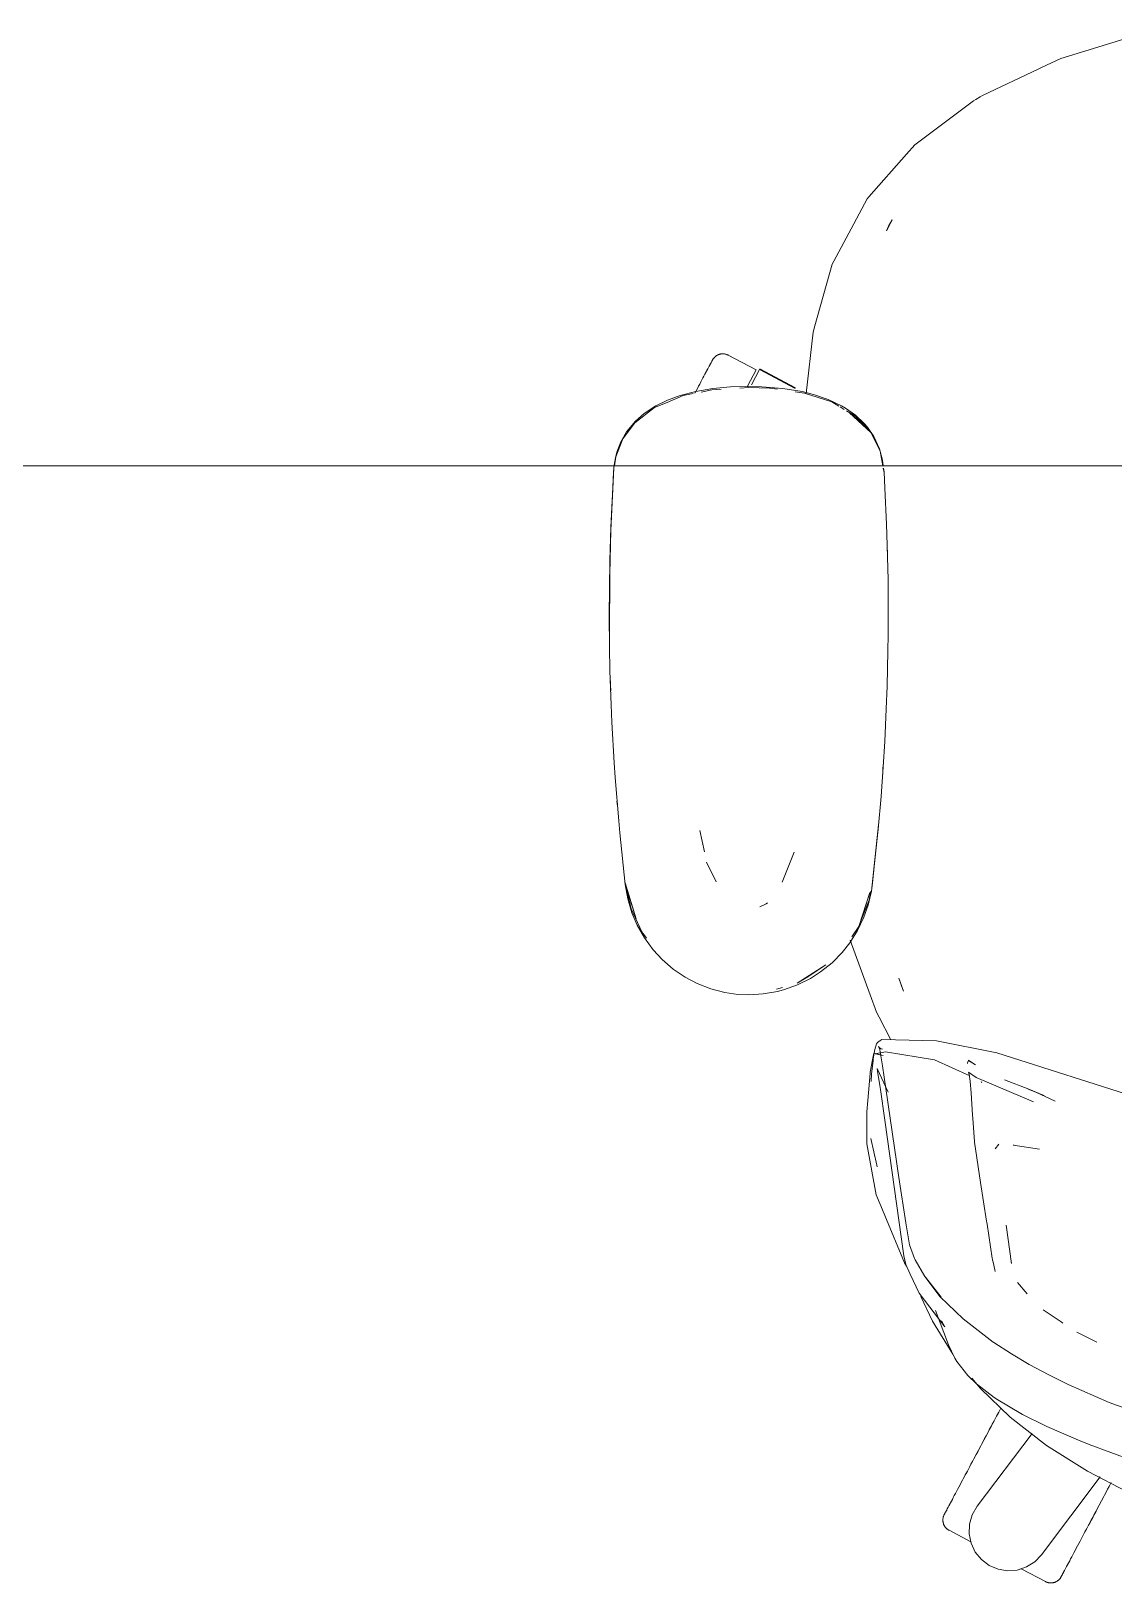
# Model space of a CAD drawing. Header units: millimetres. Extents: x 155927 to 317870, y -36033 to 97293.
# Drawn here: x 157394 to 157771, y 19340 to 19879 of the extents above; entities that cross this region are included whole.
import ezdxf

# ---------------------------------------------------------------- set-up
doc = ezdxf.new("R2010")
doc.units = ezdxf.units.MM
doc.header["$MEASUREMENT"] = 0
doc.layers.add('G-IMPT', color=8, linetype='CONTINUOUS', lineweight=9)
doc.layers.add('I-FURN', color=8, linetype='CONTINUOUS', lineweight=9)

msp = doc.modelspace()

# ---------------------------------------------------------------- linework, layer by layer
at = {"layer": 'G-IMPT'}
for p, q in [((157769.48, 19874.4), (157783.08, 19878.59)), ((157752.2, 19869.08), (157769.48, 19874.4)), ((157724.88, 19856.19), (157744.52, 19865.45)), ((157744.52, 19865.45), (157745.44, 19865.89)), ((157752.2, 19869.08), (157745.44, 19865.89)), ((157721.82, 19854.36), (157702.33, 19839.79)), ((157721.82, 19854.36), (157722.6, 19854.82)), ((157722.6, 19854.82), (157724.17, 19855.77)), ((157724.88, 19856.19), (157724.17, 19855.77)), ((157698.49, 19835.81), (157701.36, 19839.07)), ((157702.33, 19839.79), (157701.36, 19839.07)), ((157698.49, 19835.81), (157685.47, 19821.03)), ((157679.3, 19809.92), (157684.88, 19820.36)), ((157685.47, 19821.03), (157684.88, 19820.36)), ((157693.5, 19813.06), (157691.54, 19809.17)), ((157692.32, 19810.76), (157691.54, 19809.17)), ((157693.5, 19813.06), (157692.32, 19810.76)), ((157673.29, 19798.69), (157679.3, 19809.92)), ((157666.69, 19776.23), (157672.69, 19797.57)), ((157672.69, 19797.57), (157673.29, 19798.69)), ((157663.64, 19752.69), (157666.05, 19773.97)), ((157666.69, 19776.23), (157666.05, 19773.97)), ((157620.92, 19751.94), (157615.3, 19749.61)), ((157619.81, 19751.97), (157615.47, 19750.38)), ((157619.81, 19751.97), (157625.29, 19753.39)), ((157620.92, 19751.94), (157624.38, 19752.65)), ((157631.22, 19754.39), (157625.29, 19753.39)), ((157627.13, 19753.21), (157630.88, 19753.98)), ((157630.88, 19753.98), (157634.09, 19754.18)), ((157631.22, 19754.39), (157637.37, 19754.96)), ((157643.71, 19755.14), (157637.37, 19754.96)), ((157640.6, 19754.58), (157643.71, 19754.77)), ((157648.21, 19755.05), (157643.71, 19755.14)), ((157650.87, 19754.53), (157643.71, 19754.77)), ((157648.21, 19755.05), (157655.53, 19754.48)), ((157650.87, 19754.53), (157653.65, 19754.14)), ((157662.29, 19753.36), (157655.53, 19754.48)), ((157659.84, 19753.27), (157663.13, 19752.81)), ((157666.22, 19752.38), (157662.29, 19753.36)), ((157663.13, 19752.81), (157672.52, 19749.78)), ((157666.22, 19752.38), (157671.3, 19750.64)), ((157604.11, 19742.55), (157610.9, 19747.77)), ((157611.4, 19748.4), (157607.35, 19745.74)), ((157610.9, 19747.77), (157615.3, 19749.61)), ((157611.4, 19748.4), (157615.47, 19750.38)), ((157671.3, 19750.64), (157675.94, 19748.44)), ((157672.52, 19749.78), (157674.98, 19748.31)), ((157675.44, 19748.03), (157676.88, 19747.17)), ((157675.94, 19748.44), (157677.32, 19747.63)), ((157680.77, 19745.19), (157677.32, 19747.63)), ((157677.67, 19746.7), (157680.83, 19744.82)), ((157678.74, 19746.01), (157680.21, 19744.73)), ((157678.74, 19746.01), (157686.13, 19739.11)), ((157599.95, 19736.93), (157604.11, 19742.55)), ((157601.24, 19739.33), (157604.31, 19743.07)), ((157607.35, 19745.74), (157604.31, 19743.07)), ((157680.36, 19744.6), (157683.9, 19741.52)), ((157683.82, 19742.32), (157680.77, 19745.19)), ((157680.83, 19744.82), (157686.13, 19739.11)), ((157683.82, 19742.32), (157684.95, 19741)), ((157686.13, 19739.11), (157683.9, 19741.52)), ((157687.15, 19737.78), (157684.95, 19741)), ((157597.54, 19730.73), (157599.95, 19736.93)), ((157599.28, 19735.9), (157597.88, 19732.26)), ((157599.28, 19735.9), (157601.24, 19739.33)), ((157687.23, 19736.87), (157686.13, 19739.11)), ((157687.15, 19737.78), (157689.14, 19733.45)), ((157687.23, 19736.87), (157689.34, 19732.61)), ((157597.54, 19730.73), (157597.06, 19727.57)), ((157597.52, 19730.91), (157597.07, 19728.52)), ((157597.52, 19730.91), (157597.88, 19732.26)), ((157690.21, 19729.5), (157689.14, 19733.45)), ((157689.34, 19732.61), (157690.28, 19727.57)), ((157595.73, 19705.09), (157596.82, 19726.87)), ((157595.73, 19705.09), (157596.71, 19725.27)), ((157595.77, 19706.3), (157596.82, 19726.87)), ((157596.82, 19726.87), (157596.71, 19725.27)), ((157596.82, 19726.87), (157597.07, 19728.52)), ((157690.45, 19727.57), (157690.21, 19729.5)), ((157690.43, 19726.75), (157690.71, 19725.27)), ((157690.71, 19725.49), (157690.55, 19726.75)), ((157690.99, 19719.83), (157690.71, 19725.49)), ((157690.99, 19719.83), (157691.61, 19707.27)), ((157595.27, 19684.9), (157595.77, 19706.3)), ((157595.27, 19684.9), (157595.73, 19705.09)), ((157595.43, 19694.73), (157595.77, 19706.3)), ((157595.77, 19706.3), (157595.73, 19705.09)), ((157691.73, 19703.72), (157691.61, 19707.27)), ((157692.11, 19688.05), (157691.73, 19703.72)), ((157691.81, 19699.68), (157691.93, 19696.99)), ((157595.43, 19694.73), (157595.22, 19675.51)), ((157595.27, 19684.9), (157595.43, 19694.73)), ((157595.31, 19664.72), (157595.43, 19694.73)), ((157691.93, 19694.78), (157691.93, 19696.99)), ((157595.29, 19686.94), (157595.37, 19689.15)), ((157595.31, 19684.9), (157595.29, 19686.94)), ((157692.11, 19688.05), (157692.16, 19683.54)), ((157595.31, 19664.72), (157595.27, 19684.9)), ((157692.16, 19683.54), (157692.15, 19668.83)), ((157595.31, 19664.72), (157595.22, 19675.51)), ((157692.08, 19663.36), (157692.15, 19668.83)), ((157595.31, 19664.72), (157595.48, 19656.3)), ((157692.08, 19663.36), (157691.79, 19651.05)), ((157595.87, 19644.54), (157595.48, 19656.3)), ((157691.87, 19654.92), (157691.94, 19656.58)), ((157691.94, 19656.58), (157691.94, 19658.66)), ((157595.62, 19651.36), (157595.6, 19652.86)), ((157595.73, 19649.42), (157595.62, 19651.36)), ((157691.49, 19643.17), (157691.79, 19651.05)), ((157595.87, 19644.54), (157596.12, 19638.51)), ((157596.93, 19624.38), (157596.12, 19638.51)), ((157691.49, 19643.17), (157690.95, 19631.86)), ((157690.39, 19622.99), (157690.95, 19631.86)), ((157597.26, 19619.29), (157596.93, 19624.38)), ((157690.39, 19622.99), (157689.66, 19612.7)), ((157690.25, 19620.95), (157690.34, 19622.85)), ((157597.26, 19619.29), (157598.5, 19604.23)), ((157690.25, 19620.95), (157690.12, 19619.53)), ((157688.68, 19601.31), (157689.66, 19612.7)), ((157597.91, 19611.1), (157598.08, 19609.43)), ((157598.5, 19604.23), (157598.85, 19600.1)), ((157626.72, 19600.89), (157628.3, 19593.46)), ((157686.32, 19579.87), (157688.78, 19602.83)), ((157686.32, 19579.87), (157688.68, 19601.31)), ((157688.78, 19602.83), (157686.66, 19582.69)), ((157598.85, 19600.1), (157600.76, 19582.17)), ((157632.33, 19583.06), (157629.06, 19589.84)), ((157659.43, 19593.39), (157655.28, 19582.96)), ((157600.76, 19582.69), (157604.59, 19570.23)), ((157600.76, 19582.69), (157601.67, 19579.37)), ((157600.76, 19582.17), (157601.65, 19577.13)), ((157602.8, 19573.72), (157600.88, 19582.12)), ((157604.59, 19570.23), (157601.67, 19579.37)), ((157681.92, 19567.52), (157685.74, 19579.37)), ((157682.83, 19570.23), (157685.74, 19579.37)), ((157686.32, 19579.87), (157685.17, 19574.91)), ((157686.11, 19579.79), (157685.53, 19576.74)), ((157686.32, 19579.87), (157686.66, 19582.69)), ((157603.12, 19572.27), (157601.65, 19577.13)), ((157602.8, 19573.72), (157606.54, 19565.65)), ((157647.53, 19574.42), (157649.76, 19575.44)), ((157649.76, 19575.44), (157650.21, 19575.74)), ((157685.53, 19576.74), (157682.33, 19568.56)), ((157683.72, 19570.78), (157685.17, 19574.91)), ((157604.93, 19568.03), (157603.12, 19572.27)), ((157604.93, 19568.03), (157607.44, 19563.59)), ((157681.53, 19566.2), (157683.72, 19570.78)), ((157681.92, 19567.52), (157682.83, 19570.23)), ((157608.13, 19563.55), (157606.54, 19565.65)), ((157610.44, 19559.5), (157607.44, 19563.59)), ((157681.53, 19566.2), (157678.8, 19561.87)), ((157678.92, 19562.77), (157685.86, 19543.83)), ((157681.92, 19567.52), (157679.5, 19563.94)), ((157610.44, 19559.5), (157613.6, 19556.07)), ((157672.63, 19554.96), (157676.18, 19558.56)), ((157676.18, 19558.56), (157678.8, 19561.87)), ((157617.44, 19552.75), (157613.6, 19556.07)), ((157621.6, 19549.91), (157617.44, 19552.75)), ((157660.5, 19547.91), (157670.45, 19554.23)), ((157664.18, 19550.07), (157670.45, 19554.23)), ((157672.63, 19554.96), (157668.65, 19551.77)), ((157621.6, 19549.91), (157625.77, 19547.72)), ((157625.77, 19547.72), (157630.48, 19545.89)), ((157660.6, 19547.26), (157655.82, 19545.55)), ((157660.5, 19547.91), (157664.18, 19550.07)), ((157660.6, 19547.26), (157665.11, 19549.5)), ((157665.11, 19549.5), (157668.65, 19551.77)), ((157697.46, 19545.13), (157695.82, 19549.59)), ((157695.82, 19549.59), (157697.2, 19545.71)), ((157635.35, 19544.63), (157630.48, 19545.89)), ((157635.35, 19544.63), (157639.86, 19543.98)), ((157643.71, 19543.81), (157639.86, 19543.98)), ((157643.71, 19543.81), (157648.75, 19544.11)), ((157648.75, 19544.11), (157653.7, 19544.99)), ((157655.39, 19546.35), (157653.36, 19545.73)), ((157653.7, 19544.99), (157655.82, 19545.55)), ((157685.86, 19543.83), (157688.05, 19537.85)), ((157697.46, 19545.13), (157697.2, 19545.71)), ((157688.98, 19536.09), (157688.05, 19537.85)), ((157693.12, 19528.19), (157688.98, 19536.09)), ((157688.08, 19526.74), (157687.53, 19524.88)), ((157688.08, 19526.74), (157688.4, 19527.28)), ((157688.4, 19527.28), (157688.9, 19527.65)), ((157689.12, 19525.39), (157688.73, 19525.89)), ((157689.29, 19524.79), (157688.73, 19525.89)), ((157689.93, 19528.26), (157688.9, 19527.65)), ((157689.52, 19527.78), (157688.9, 19527.65)), ((157688.9, 19527.65), (157688.97, 19527.67)), ((157689.52, 19527.78), (157688.97, 19527.67)), ((157689.29, 19524.79), (157689.12, 19525.41)), ((157689.12, 19525.41), (157690.23, 19519.14)), ((157689.12, 19525.39), (157689.66, 19525.06)), ((157690.16, 19524.99), (157689.66, 19525.06)), ((157708.92, 19527.87), (157689.93, 19528.26)), ((157708.92, 19527.87), (157729.87, 19523.68)), ((157685.92, 19516.93), (157686.74, 19521.18)), ((157686.92, 19520.98), (157686.4, 19516.3)), ((157686.74, 19521.18), (157687.18, 19523.51)), ((157686.99, 19521.6), (157686.92, 19520.98)), ((157686.99, 19521.6), (157687.53, 19524.88)), ((157690.46, 19522.78), (157687.18, 19523.51)), ((157687.59, 19523.27), (157691.17, 19523.96)), ((157690.46, 19522.78), (157687.59, 19523.27)), ((157708.22, 19521.24), (157691.17, 19523.96)), ((157708.22, 19521.24), (157720.57, 19515.63)), ((157719.73, 19520), (157719.75, 19520.17)), ((157719.75, 19520.17), (157720.02, 19521.04)), ((157720.04, 19521.1), (157720.02, 19521.04)), ((157722.51, 19519.51), (157720.02, 19521.04)), ((157720.02, 19521.04), (157722.49, 19519.55)), ((157720.04, 19521.1), (157722.51, 19519.51)), ((157780.11, 19507.69), (157729.87, 19523.68)), ((157685.88, 19516.47), (157685.08, 19507.14)), ((157685.88, 19516.47), (157685.92, 19516.93)), ((157686.4, 19516.3), (157686.19, 19513.71)), ((157688.32, 19518.17), (157692.18, 19510.04)), ((157688.32, 19518.17), (157688.46, 19517.31)), ((157689.29, 19512.29), (157688.46, 19517.31)), ((157690.23, 19519.14), (157691.34, 19511.29)), ((157720.34, 19516.18), (157720.05, 19516.9)), ((157720.05, 19516.9), (157722.72, 19515.14)), ((157720.34, 19516.18), (157720.34, 19516.16)), ((157720.64, 19513.78), (157720.34, 19516.16)), ((157722.72, 19515.14), (157742.7, 19506.7)), ((157741.06, 19511), (157732.59, 19514.25)), ((157689.29, 19512.29), (157689.51, 19510.99)), ((157690.95, 19500.33), (157689.51, 19510.99)), ((157691.34, 19511.29), (157695.89, 19480.42)), ((157720.64, 19513.78), (157720.64, 19513.7)), ((157720.94, 19509.83), (157720.64, 19513.7)), ((157721.5, 19501.97), (157720.94, 19509.83)), ((157724.44, 19513.68), (157724.71, 19513.25)), ((157745.96, 19508.98), (157740.85, 19511)), ((157740.85, 19511), (157746.41, 19508.8)), ((157741.06, 19511), (157745.96, 19508.98)), ((157743.44, 19509.97), (157750.15, 19506.93)), ((157685.08, 19507.14), (157684.74, 19503.18)), ((157684.74, 19499.01), (157684.74, 19503.18)), ((157684.76, 19492.05), (157684.74, 19499.01)), ((157690.95, 19500.33), (157697.62, 19453.11)), ((157721.57, 19500.98), (157721.5, 19501.97)), ((157722.19, 19492.74), (157721.57, 19500.98)), ((157686.17, 19493.91), (157688.22, 19484.6)), ((157722.19, 19492.74), (157722.2, 19492.66)), ((157724.23, 19478.59), (157722.2, 19492.66)), ((157684.76, 19492.05), (157688, 19474.35)), ((157730.58, 19492), (157729.3, 19490.36)), ((157735.53, 19491.65), (157744.69, 19490.25)), ((157735.53, 19491.65), (157735.88, 19491.6)), ((157688.22, 19484.6), (157688.37, 19484.03)), ((157695.89, 19480.42), (157698.29, 19464.65)), ((157724.23, 19478.59), (157726.35, 19465.23)), ((157688, 19474.35), (157689.6, 19470.49)), ((157690.99, 19467.13), (157689.6, 19470.49)), ((157697.78, 19450.68), (157690.99, 19467.13)), ((157699.59, 19456.98), (157698.29, 19464.65)), ((157726.35, 19465.23), (157726.43, 19464.72)), ((157726.52, 19464.11), (157726.43, 19464.72)), ((157726.52, 19464.11), (157728.33, 19452.39)), ((157733.2, 19463.81), (157734.98, 19450.46)), ((157699.59, 19456.98), (157701.34, 19452.19)), ((157697.62, 19453.11), (157698.27, 19450.12)), ((157698.55, 19449.51), (157697.78, 19450.68)), ((157699.84, 19446.75), (157698.27, 19450.12)), ((157701.55, 19451.77), (157701.34, 19452.19)), ((157704.84, 19445.93), (157701.55, 19451.77)), ((157728.33, 19452.39), (157728.4, 19451.92)), ((157728.82, 19449.94), (157728.4, 19451.92)), ((157729.28, 19447.77), (157728.82, 19449.94)), ((157734.98, 19450.46), (157734.84, 19450.93)), ((157699.84, 19446.75), (157702.88, 19440.23)), ((157704.84, 19445.93), (157710.26, 19438.96)), ((157710.56, 19438.76), (157705.17, 19445.7)), ((157705.17, 19445.7), (157707.76, 19442.33)), ((157711.82, 19428.53), (157702.88, 19440.23)), ((157703.55, 19439.04), (157707.53, 19430.42)), ((157710.56, 19438.76), (157707.76, 19442.33)), ((157718.16, 19431.23), (157710.26, 19438.96)), ((157740.48, 19439.96), (157737.14, 19443.86)), ((157708.58, 19434.18), (157713.09, 19422.28)), ((157747.11, 19433.68), (157746.01, 19434.43)), ((157747.11, 19433.68), (157752.25, 19430.19)), ((157707.53, 19430.42), (157714.65, 19418.97)), ((157711.82, 19428.53), (157710.66, 19430.56)), ((157718.16, 19431.23), (157728.6, 19423.21)), ((157752.25, 19430.19), (157752.82, 19429.8)), ((157728.85, 19423.04), (157728.6, 19423.21)), ((157734.95, 19419.16), (157728.85, 19423.04)), ((157757.72, 19426.66), (157764.69, 19423.12)), ((157714.17, 19420.05), (157713.09, 19422.28)), ((157715.34, 19417.61), (157714.17, 19420.05)), ((157715.96, 19416.47), (157715.34, 19417.61)), ((157734.95, 19419.16), (157741.18, 19415.39)), ((157715.96, 19416.47), (157719.82, 19411.61)), ((157747.97, 19411.82), (157741.18, 19415.39)), ((157747.97, 19411.82), (157754.7, 19408.43)), ((157719.82, 19411.61), (157722.84, 19408.72)), ((157724.26, 19407.05), (157721.26, 19410.72)), ((157722.84, 19408.72), (157728.97, 19404)), ((157724.26, 19407.05), (157734.56, 19397.09)), ((157768.92, 19402.25), (157754.7, 19408.43)), ((157728.97, 19404), (157730.26, 19403.14)), ((157738.26, 19398.4), (157730.26, 19403.14)), ((157783.8, 19396.8), (157768.92, 19402.25)), ((157747.16, 19387.28), (157734.56, 19397.09)), ((157738.86, 19398.1), (157738.26, 19398.4)), ((157738.86, 19398.1), (157746.87, 19394.1)), ((157747.31, 19393.88), (157746.87, 19394.1)), ((157747.31, 19393.88), (157758.27, 19389.11)), ((157761.45, 19378.31), (157747.16, 19387.28)), ((157758.27, 19389.11), (157761.95, 19387.63)), ((157777.02, 19382.03), (157761.95, 19387.63)), ((157775.23, 19371.22), (157761.45, 19378.31))]:
    msp.add_line(p, q, dxfattribs=at)
at = {"layer": 'I-FURN'}
for p, q in [((157629.71, 19761.71), (157629.94, 19762.14)), ((157630.05, 19762.36), (157629.83, 19761.95)), ((157629.94, 19762.14), (157630.15, 19762.53)), ((157630.25, 19762.73), (157630.05, 19762.36)), ((157630.15, 19762.53), (157630.34, 19762.89)), ((157630.43, 19763.07), (157630.25, 19762.73)), ((157630.34, 19762.89), (157630.5, 19763.21)), ((157630.59, 19763.36), (157630.43, 19763.07)), ((157630.5, 19763.21), (157630.65, 19763.49)), ((157630.72, 19763.62), (157630.59, 19763.36)), ((157630.65, 19763.49), (157630.78, 19763.73)), ((157630.84, 19763.84), (157630.72, 19763.62)), ((157630.78, 19763.73), (157630.89, 19763.93)), ((157630.94, 19764.02), (157630.84, 19763.84)), ((157630.89, 19763.93), (157630.97, 19764.09)), ((157631.01, 19764.16), (157630.94, 19764.02)), ((157630.97, 19764.09), (157631.04, 19764.21)), ((157631.06, 19764.26), (157631.01, 19764.16)), ((157631.04, 19764.21), (157631.08, 19764.3)), ((157631.1, 19764.32), (157631.06, 19764.26)), ((157631.08, 19764.3), (157631.1, 19764.34)), ((157631.1, 19764.34), (157631.11, 19764.34)), ((157631.11, 19764.34), (157631.1, 19764.32)), ((157631.11, 19764.34), (157631.19, 19764.48)), ((157631.19, 19764.48), (157631.27, 19764.62)), ((157631.27, 19764.62), (157631.36, 19764.76)), ((157631.36, 19764.76), (157631.45, 19764.89)), ((157631.45, 19764.89), (157631.55, 19765.01)), ((157631.55, 19765.01), (157631.66, 19765.13)), ((157631.66, 19765.13), (157631.77, 19765.25)), ((157631.77, 19765.25), (157631.88, 19765.37)), ((157631.88, 19765.37), (157632, 19765.48)), ((157632, 19765.48), (157632.13, 19765.58)), ((157632.13, 19765.58), (157632.25, 19765.68)), ((157632.25, 19765.68), (157632.38, 19765.77)), ((157632.38, 19765.77), (157632.52, 19765.86)), ((157632.52, 19765.86), (157632.66, 19765.94)), ((157632.66, 19765.94), (157632.8, 19766.02)), ((157632.8, 19766.02), (157632.94, 19766.09)), ((157632.94, 19766.09), (157633.09, 19766.16)), ((157633.09, 19766.16), (157633.24, 19766.22)), ((157633.24, 19766.22), (157633.39, 19766.27)), ((157633.39, 19766.27), (157633.54, 19766.32)), ((157633.54, 19766.32), (157633.7, 19766.36)), ((157633.7, 19766.36), (157633.86, 19766.4)), ((157633.86, 19766.4), (157634.02, 19766.43)), ((157634.02, 19766.43), (157634.18, 19766.45)), ((157634.18, 19766.45), (157634.34, 19766.47)), ((157634.34, 19766.47), (157634.5, 19766.48)), ((157634.5, 19766.48), (157634.66, 19766.48)), ((157634.66, 19766.48), (157634.82, 19766.48)), ((157634.82, 19766.48), (157634.98, 19766.47)), ((157634.98, 19766.47), (157635.14, 19766.45)), ((157635.14, 19766.45), (157635.3, 19766.43)), ((157635.3, 19766.43), (157635.46, 19766.4)), ((157635.46, 19766.4), (157635.62, 19766.37)), ((157635.62, 19766.37), (157635.77, 19766.33)), ((157635.77, 19766.33), (157635.93, 19766.28)), ((157635.93, 19766.28), (157636.08, 19766.23)), ((157636.08, 19766.23), (157636.23, 19766.17)), ((157636.23, 19766.17), (157636.38, 19766.1)), ((157636.38, 19766.1), (157636.52, 19766.03)), ((157636.52, 19766.03), (157636.56, 19766.01)), ((157646.24, 19760.86), (157636.56, 19766.01)), ((157627.05, 19756.72), (157626.66, 19755.98)), ((157627.43, 19757.43), (157627.05, 19756.72)), ((157627.79, 19758.1), (157627.43, 19757.43)), ((157628.13, 19758.75), (157627.79, 19758.1)), ((157628.46, 19759.37), (157628.13, 19758.75)), ((157628.77, 19759.95), (157628.46, 19759.37)), ((157628.61, 19759.64), (157628.91, 19760.21)), ((157629.07, 19760.5), (157628.77, 19759.95)), ((157628.91, 19760.21), (157629.19, 19760.75)), ((157629.34, 19761.02), (157629.07, 19760.5)), ((157629.19, 19760.75), (157629.46, 19761.25)), ((157629.6, 19761.5), (157629.34, 19761.02)), ((157629.46, 19761.25), (157629.71, 19761.71)), ((157629.83, 19761.95), (157629.6, 19761.5)), ((157643.25, 19755.23), (157646.24, 19760.86)), ((157644.66, 19755.75), (157647.47, 19761.04)), ((157647.47, 19761.04), (157659.84, 19754.47)), ((157659.93, 19754.64), (157647.57, 19761.21)), ((157625.41, 19753.62), (157624.96, 19752.79)), ((157625.84, 19754.43), (157625.41, 19753.62)), ((157626.26, 19755.22), (157625.84, 19754.43)), ((157626.66, 19755.98), (157626.26, 19755.22)), ((157659.84, 19754.47), (157659.79, 19754.38)), ((156879.25, 19727.57), (158479.25, 19727.57)), ((158479.25, 19727.57), (156879.25, 19727.57)), ((157728.83, 19395.61), (157728.31, 19394.64)), ((157728.55, 19395.08), (157729.06, 19396.05)), ((157729.34, 19396.56), (157728.83, 19395.61)), ((157729.06, 19396.05), (157729.57, 19397)), ((157729.84, 19397.51), (157729.34, 19396.56)), ((157729.57, 19397), (157730.07, 19397.94)), ((157730.33, 19398.44), (157729.84, 19397.51)), ((157730.07, 19397.94), (157730.56, 19398.86)), ((157730.82, 19399.35), (157730.33, 19398.44)), ((157730.56, 19398.86), (157731.04, 19399.77)), ((157731.29, 19400.25), (157730.82, 19399.35)), ((157723.07, 19366.16), (157742.15, 19391.47)), ((157725.38, 19389.13), (157725.92, 19390.14)), ((157726.21, 19390.68), (157725.67, 19389.68)), ((157725.92, 19390.14), (157726.45, 19391.14)), ((157726.74, 19391.68), (157726.21, 19390.68)), ((157726.45, 19391.14), (157726.98, 19392.14)), ((157727.27, 19392.67), (157726.74, 19391.68)), ((157726.98, 19392.14), (157727.51, 19393.13)), ((157727.79, 19393.66), (157727.27, 19392.67)), ((157727.51, 19393.13), (157728.03, 19394.11)), ((157728.31, 19394.64), (157727.79, 19393.66)), ((157728.03, 19394.11), (157728.55, 19395.08)), ((157722.72, 19384.13), (157723.25, 19385.12)), ((157723.54, 19385.66), (157723.01, 19384.66)), ((157723.25, 19385.12), (157723.78, 19386.12)), ((157724.07, 19386.66), (157723.54, 19385.66)), ((157723.78, 19386.12), (157724.32, 19387.12)), ((157724.6, 19387.67), (157724.07, 19386.66)), ((157724.32, 19387.12), (157724.85, 19388.13)), ((157725.14, 19388.67), (157724.6, 19387.67)), ((157724.85, 19388.13), (157725.38, 19389.13)), ((157725.67, 19389.68), (157725.14, 19388.67)), ((157720.42, 19379.8), (157719.92, 19378.86)), ((157720.15, 19379.29), (157720.65, 19380.23)), ((157720.93, 19380.75), (157720.42, 19379.8)), ((157720.65, 19380.23), (157721.16, 19381.19)), ((157721.44, 19381.71), (157720.93, 19380.75)), ((157721.16, 19381.19), (157721.68, 19382.16)), ((157721.96, 19382.69), (157721.44, 19381.71)), ((157721.68, 19382.16), (157722.2, 19383.14)), ((157722.48, 19383.67), (157721.96, 19382.69)), ((157722.2, 19383.14), (157722.72, 19384.13)), ((157723.01, 19384.66), (157722.48, 19383.67)), ((157717.57, 19374.43), (157717.13, 19373.61)), ((157717.33, 19373.98), (157717.77, 19374.82)), ((157718.02, 19375.28), (157717.57, 19374.43)), ((157717.77, 19374.82), (157718.23, 19375.67)), ((157718.48, 19376.15), (157718.02, 19375.28)), ((157718.23, 19375.67), (157718.69, 19376.55)), ((157718.95, 19377.03), (157718.48, 19376.15)), ((157718.69, 19376.55), (157719.17, 19377.45)), ((157719.43, 19377.94), (157718.95, 19377.03)), ((157719.17, 19377.45), (157719.66, 19378.36)), ((157719.92, 19378.86), (157719.43, 19377.94)), ((157719.66, 19378.36), (157720.15, 19379.29)), ((157765.82, 19376.38), (157745.42, 19349.31)), ((157769.44, 19374.01), (157768.93, 19373.04)), ((157769.16, 19373.49), (157769.68, 19374.45)), ((157714.45, 19368.57), (157714.13, 19367.96)), ((157714.79, 19369.2), (157714.45, 19368.57)), ((157715.14, 19369.86), (157714.79, 19369.2)), ((157715.51, 19370.56), (157715.14, 19369.86)), ((157715.89, 19371.28), (157715.51, 19370.56)), ((157716.29, 19372.03), (157715.89, 19371.28)), ((157716.7, 19372.81), (157716.29, 19372.03)), ((157717.13, 19373.61), (157716.7, 19372.81)), ((157766.82, 19369.08), (157766.29, 19368.08)), ((157766.53, 19368.54), (157767.07, 19369.54)), ((157767.35, 19370.08), (157766.82, 19369.08)), ((157767.07, 19369.54), (157767.6, 19370.54)), ((157767.88, 19371.08), (157767.35, 19370.08)), ((157767.6, 19370.54), (157768.12, 19371.53)), ((157768.41, 19372.06), (157767.88, 19371.08)), ((157768.12, 19371.53), (157768.65, 19372.51)), ((157768.93, 19373.04), (157768.41, 19372.06)), ((157768.65, 19372.51), (157769.16, 19373.49)), ((157711.54, 19363.08), (157711.61, 19363.22)), ((157711.61, 19363.22), (157711.63, 19363.26)), ((157711.65, 19363.31), (157711.63, 19363.27)), ((157711.63, 19363.26), (157711.64, 19363.28)), ((157711.63, 19363.27), (157711.63, 19363.26)), ((157711.64, 19363.28), (157711.67, 19363.34)), ((157711.7, 19363.39), (157711.65, 19363.31)), ((157711.67, 19363.34), (157711.72, 19363.44)), ((157711.76, 19363.51), (157711.7, 19363.39)), ((157711.72, 19363.44), (157711.8, 19363.58)), ((157711.85, 19363.68), (157711.76, 19363.51)), ((157711.8, 19363.58), (157711.89, 19363.76)), ((157711.96, 19363.88), (157711.85, 19363.68)), ((157711.89, 19363.76), (157712.01, 19363.98)), ((157712.08, 19364.12), (157711.96, 19363.88)), ((157712.01, 19363.98), (157712.15, 19364.24)), ((157712.23, 19364.4), (157712.08, 19364.12)), ((157712.15, 19364.24), (157712.31, 19364.54)), ((157712.4, 19364.71), (157712.23, 19364.4)), ((157712.31, 19364.54), (157712.49, 19364.87)), ((157712.59, 19365.07), (157712.4, 19364.71)), ((157712.49, 19364.87), (157712.68, 19365.25)), ((157712.8, 19365.46), (157712.59, 19365.07)), ((157712.68, 19365.25), (157712.9, 19365.66)), ((157713.03, 19365.89), (157712.8, 19365.46)), ((157712.9, 19365.66), (157713.14, 19366.1)), ((157713.27, 19366.36), (157713.03, 19365.89)), ((157713.14, 19366.1), (157713.4, 19366.58)), ((157713.54, 19366.86), (157713.27, 19366.36)), ((157713.4, 19366.58), (157713.67, 19367.1)), ((157713.83, 19367.39), (157713.54, 19366.86)), ((157713.67, 19367.1), (157713.96, 19367.65)), ((157714.13, 19367.96), (157713.83, 19367.39)), ((157713.96, 19367.65), (157714.27, 19368.24)), ((157720.44, 19360), (157721.38, 19363.24)), ((157721.38, 19363.24), (157723.07, 19366.16)), ((157763.34, 19362.53), (157763.87, 19363.53)), ((157764.15, 19364.06), (157763.62, 19363.07)), ((157763.87, 19363.53), (157764.4, 19364.52)), ((157764.69, 19365.07), (157764.15, 19364.06)), ((157764.4, 19364.52), (157764.93, 19365.53)), ((157765.22, 19366.07), (157764.69, 19365.07)), ((157764.93, 19365.53), (157765.47, 19366.53)), ((157765.75, 19367.07), (157765.22, 19366.07)), ((157765.47, 19366.53), (157766, 19367.54)), ((157766.29, 19368.08), (157765.75, 19367.07)), ((157766, 19367.54), (157766.53, 19368.54)), ((157711.16, 19361.52), (157711.17, 19361.68)), ((157711.16, 19361.36), (157711.16, 19361.52)), ((157711.16, 19361.2), (157711.16, 19361.36)), ((157711.17, 19361.04), (157711.16, 19361.2)), ((157711.17, 19361.68), (157711.18, 19361.84)), ((157711.19, 19360.88), (157711.17, 19361.04)), ((157711.18, 19361.84), (157711.21, 19362)), ((157711.21, 19360.72), (157711.19, 19360.88)), ((157711.21, 19362), (157711.24, 19362.16)), ((157711.24, 19360.56), (157711.21, 19360.72)), ((157711.24, 19362.16), (157711.27, 19362.32)), ((157711.27, 19360.4), (157711.24, 19360.56)), ((157711.27, 19362.32), (157711.31, 19362.48)), ((157711.32, 19360.25), (157711.27, 19360.4)), ((157711.31, 19362.48), (157711.36, 19362.63)), ((157711.36, 19360.09), (157711.32, 19360.25)), ((157711.36, 19362.63), (157711.41, 19362.78)), ((157711.42, 19359.94), (157711.36, 19360.09)), ((157711.41, 19362.78), (157711.47, 19362.93)), ((157711.48, 19359.79), (157711.42, 19359.94)), ((157711.47, 19362.93), (157711.54, 19363.08)), ((157711.54, 19359.65), (157711.48, 19359.79)), ((157711.62, 19359.5), (157711.54, 19359.65)), ((157711.69, 19359.36), (157711.62, 19359.5)), ((157711.78, 19359.22), (157711.69, 19359.36)), ((157711.87, 19359.09), (157711.78, 19359.22)), ((157711.96, 19358.96), (157711.87, 19359.09)), ((157712.06, 19358.83), (157711.96, 19358.96)), ((157712.16, 19358.71), (157712.06, 19358.83)), ((157712.27, 19358.59), (157712.16, 19358.71)), ((157712.39, 19358.47), (157712.27, 19358.59)), ((157712.5, 19358.36), (157712.39, 19358.47)), ((157712.63, 19358.26), (157712.5, 19358.36)), ((157712.75, 19358.16), (157712.63, 19358.26)), ((157712.88, 19358.06), (157712.75, 19358.16)), ((157713.02, 19357.97), (157712.88, 19358.06)), ((157713.15, 19357.89), (157713.02, 19357.97)), ((157713.29, 19357.81), (157713.15, 19357.89)), ((157713.29, 19357.81), (157720.88, 19353.78)), ((157720.3, 19356.63), (157720.44, 19360)), ((157761.04, 19358.2), (157760.54, 19357.27)), ((157760.77, 19357.69), (157761.27, 19358.64)), ((157761.54, 19359.15), (157761.04, 19358.2)), ((157761.27, 19358.64), (157761.78, 19359.6)), ((157762.05, 19360.12), (157761.54, 19359.15)), ((157761.78, 19359.6), (157762.29, 19360.57)), ((157762.57, 19361.09), (157762.05, 19360.12)), ((157762.29, 19360.57), (157762.81, 19361.54)), ((157763.1, 19362.08), (157762.57, 19361.09)), ((157762.81, 19361.54), (157763.34, 19362.53)), ((157763.62, 19363.07), (157763.1, 19362.08)), ((157720.97, 19353.32), (157720.3, 19356.63)), ((157722.41, 19350.27), (157720.97, 19353.32)), ((157757.94, 19352.39), (157758.39, 19353.22)), ((157758.39, 19353.22), (157758.84, 19354.08)), ((157758.84, 19354.08), (157759.31, 19354.96)), ((157759.31, 19354.96), (157759.79, 19355.85)), ((157760.05, 19356.34), (157759.57, 19355.44)), ((157759.79, 19355.85), (157760.27, 19356.77)), ((157760.54, 19357.27), (157760.05, 19356.34)), ((157760.27, 19356.77), (157760.77, 19357.69)), ((157724.54, 19347.66), (157722.41, 19350.27)), ((157727.24, 19345.63), (157724.54, 19347.66)), ((157745.42, 19349.31), (157743.08, 19346.88)), ((157754.89, 19346.64), (157755.22, 19347.26)), ((157755.22, 19347.26), (157755.56, 19347.91)), ((157755.56, 19347.91), (157755.92, 19348.58)), ((157755.92, 19348.58), (157756.3, 19349.29)), ((157756.3, 19349.29), (157756.69, 19350.03)), ((157756.69, 19350.03), (157757.09, 19350.79)), ((157757.09, 19350.79), (157757.51, 19351.57)), ((157757.51, 19351.57), (157757.94, 19352.39)), ((157730.34, 19344.3), (157727.24, 19345.63)), ((157733.67, 19343.75), (157730.34, 19344.3)), ((157737.03, 19344.02), (157733.67, 19343.75)), ((157740.23, 19345.09), (157737.03, 19344.02)), ((157738.38, 19344.47), (157746.79, 19340)), ((157743.08, 19346.88), (157740.23, 19345.09)), ((157752.24, 19341.67), (157752.17, 19341.53)), ((157752.24, 19341.67), (157752.25, 19341.69)), ((157752.25, 19341.67), (157752.24, 19341.67)), ((157752.25, 19341.69), (157752.29, 19341.75)), ((157752.27, 19341.71), (157752.25, 19341.67)), ((157752.31, 19341.8), (157752.27, 19341.71)), ((157752.29, 19341.75), (157752.34, 19341.85)), ((157752.38, 19341.92), (157752.31, 19341.8)), ((157752.34, 19341.85), (157752.41, 19341.99)), ((157752.46, 19342.08), (157752.38, 19341.92)), ((157752.41, 19341.99), (157752.51, 19342.17)), ((157752.57, 19342.28), (157752.46, 19342.08)), ((157752.51, 19342.17), (157752.63, 19342.39)), ((157752.7, 19342.52), (157752.57, 19342.28)), ((157752.63, 19342.39), (157752.76, 19342.65)), ((157752.85, 19342.8), (157752.7, 19342.52)), ((157752.76, 19342.65), (157752.92, 19342.94)), ((157753.02, 19343.12), (157752.85, 19342.8)), ((157752.92, 19342.94), (157753.1, 19343.28)), ((157753.21, 19343.47), (157753.02, 19343.12)), ((157753.1, 19343.28), (157753.3, 19343.65)), ((157753.41, 19343.87), (157753.21, 19343.47)), ((157753.3, 19343.65), (157753.52, 19344.06)), ((157753.64, 19344.3), (157753.41, 19343.87)), ((157753.52, 19344.06), (157753.75, 19344.51)), ((157753.89, 19344.76), (157753.64, 19344.3)), ((157753.75, 19344.51), (157754.01, 19344.99)), ((157754.16, 19345.26), (157753.89, 19344.76)), ((157754.01, 19344.99), (157754.29, 19345.51)), ((157754.44, 19345.8), (157754.16, 19345.26)), ((157754.29, 19345.51), (157754.58, 19346.06)), ((157754.74, 19346.37), (157754.44, 19345.8)), ((157754.58, 19346.06), (157754.89, 19346.64)), ((157746.83, 19339.98), (157746.79, 19340)), ((157746.98, 19339.91), (157746.83, 19339.98)), ((157747.12, 19339.84), (157746.98, 19339.91)), ((157747.27, 19339.78), (157747.12, 19339.84)), ((157747.43, 19339.73), (157747.27, 19339.78)), ((157747.58, 19339.68), (157747.43, 19339.73)), ((157747.74, 19339.64), (157747.58, 19339.68)), ((157747.89, 19339.61), (157747.74, 19339.64)), ((157748.05, 19339.58), (157747.89, 19339.61)), ((157748.21, 19339.56), (157748.05, 19339.58)), ((157748.37, 19339.54), (157748.21, 19339.56)), ((157748.53, 19339.53), (157748.37, 19339.54)), ((157748.69, 19339.53), (157748.53, 19339.53)), ((157748.86, 19339.53), (157748.69, 19339.53)), ((157749.02, 19339.54), (157748.86, 19339.53)), ((157749.18, 19339.56), (157749.02, 19339.54)), ((157749.34, 19339.58), (157749.18, 19339.56)), ((157749.49, 19339.61), (157749.34, 19339.58)), ((157749.65, 19339.65), (157749.49, 19339.61)), ((157749.81, 19339.69), (157749.65, 19339.65)), ((157749.96, 19339.74), (157749.81, 19339.69)), ((157750.11, 19339.79), (157749.96, 19339.74)), ((157750.26, 19339.85), (157750.11, 19339.79)), ((157750.41, 19339.92), (157750.26, 19339.85)), ((157750.55, 19339.99), (157750.41, 19339.92)), ((157750.7, 19340.07), (157750.55, 19339.99)), ((157750.83, 19340.15), (157750.7, 19340.07)), ((157750.97, 19340.24), (157750.83, 19340.15)), ((157751.1, 19340.33), (157750.97, 19340.24)), ((157751.23, 19340.43), (157751.1, 19340.33)), ((157751.35, 19340.53), (157751.23, 19340.43)), ((157751.47, 19340.64), (157751.35, 19340.53)), ((157751.58, 19340.76), (157751.47, 19340.64)), ((157751.69, 19340.87), (157751.58, 19340.76)), ((157751.8, 19341), (157751.69, 19340.87)), ((157751.9, 19341.12), (157751.8, 19341)), ((157751.99, 19341.25), (157751.9, 19341.12)), ((157752.08, 19341.39), (157751.99, 19341.25)), ((157752.17, 19341.53), (157752.08, 19341.39))]:
    msp.add_line(p, q, dxfattribs=at)

doc.saveas('drawing.dxf')
